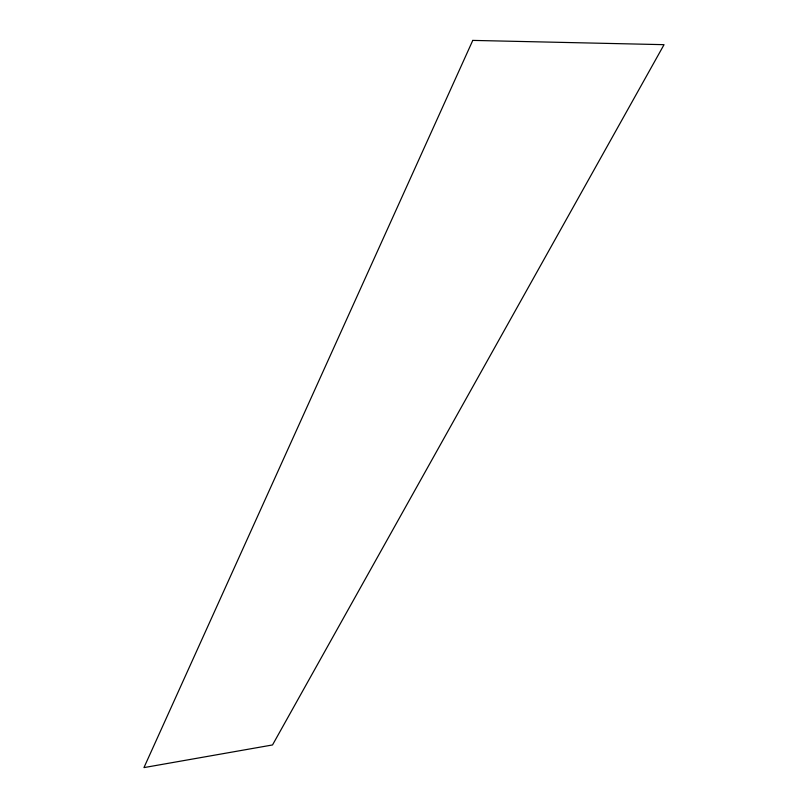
<?xml version="1.0" encoding="UTF-8"?>
<svg xmlns="http://www.w3.org/2000/svg" width="808" height="808" viewBox="0 0 808 808"><rect width="100%" height="100%" fill="white"/><g stroke="black" fill="none" stroke-linecap="round" stroke-linejoin="round"><path stroke-width="1.21" d="M472.781 40.4L143.955 767.6L272.518 744.956L664.045 44.672L472.781 40.4"/></g></svg>
